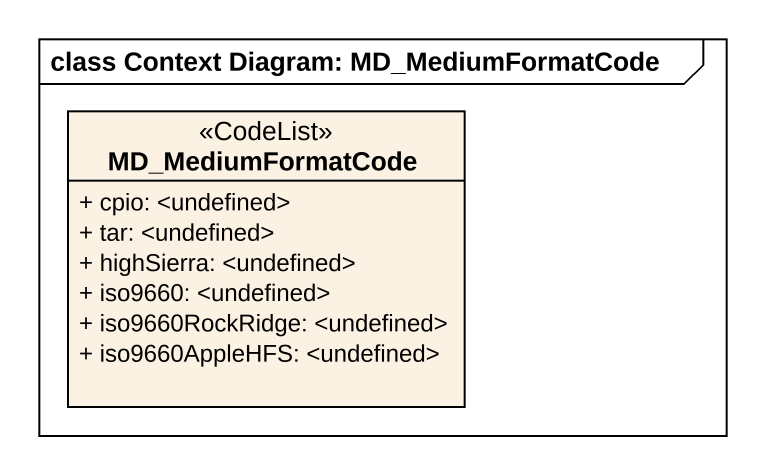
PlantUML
@startuml
mainframe class Context Diagram: MD_MediumFormatCode
hide circle
hide empty members
skinparam classAttributeIconSize 0
class MD_MediumFormatCode <<CodeList>> {
  + cpio: <undefined>
  + tar: <undefined>
  + highSierra: <undefined>
  + iso9660: <undefined>
  + iso9660RockRidge: <undefined>
  + iso9660AppleHFS: <undefined>
}
@enduml
